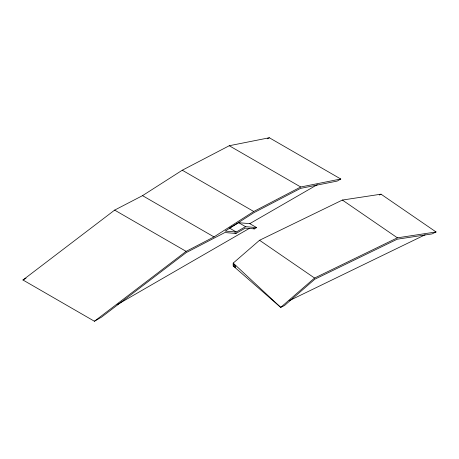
<?xml version="1.0" encoding="UTF-8"?>
<svg xmlns="http://www.w3.org/2000/svg" width="459" height="459" viewBox="0 0 459 459"><rect width="100%" height="100%" fill="white"/><g stroke="black" fill="none" stroke-linecap="round" stroke-linejoin="round"><path stroke-width="0.69" d="M233.201 265.956L280.707 307.375L284.448 305.562L314.776 279.233L397.219 239.208L431.999 233.924L436.05 231.961L381.027 194.186L342.38 200.055L259.547 240.269L233.201 263.093L233.201 265.956L235.375 267.448L235.375 266.019L235.783 265.606M436.05 231.961L397.402 237.831L314.57 278.045L280.707 307.375L233.201 263.093M22.95 279.99L114.647 210.107L142.525 195.649L182.28 170.226L229.253 145.732L269.318 137.752L340.785 179.01L337.199 181.081L300.513 188.391L253.747 212.775L225.214 231.078L236.282 232.019L245.554 226.66L256.621 227.601L254.378 228.898L245.261 228.123L235.983 233.476L224.887 232.535L186.17 252.628L101.479 317.169L94.416 321.248L22.95 279.99L26.043 278.206M94.416 321.248L186.113 251.371L213.992 236.907L253.747 211.49L300.72 186.997L340.785 179.01M267.488 138.807L269.318 137.752M256.621 227.601L249.776 223.648L238.709 222.707L229.431 228.06L236.282 232.019M249.776 223.648L317.335 184.644M117.097 304.742L249.57 228.261M379.295 195.023L381.027 194.186M289.147 300.743L425.16 234.767M229.253 145.732L300.72 186.997M182.28 170.226L253.747 211.49M253.196 228.215L254.378 228.898M238.709 222.707L245.554 226.66M234.801 232.793L235.983 233.476M142.525 195.649L213.992 236.907M114.647 210.107L186.113 251.371M342.38 200.055L397.402 237.831M259.547 240.269L314.57 278.045M234.692 264.86L233.608 264.109L233.201 264.522L235.375 266.019"/></g></svg>
